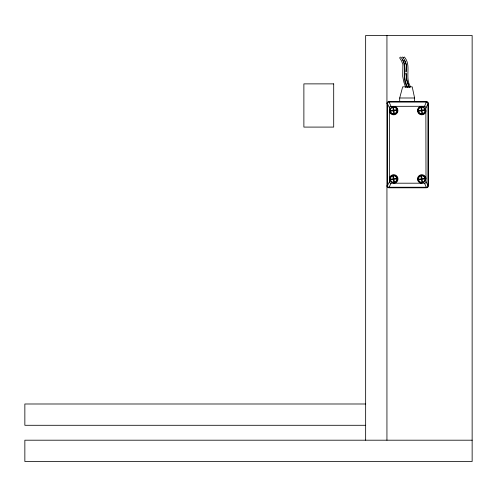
<?xml version="1.0" encoding="UTF-8"?>
<svg xmlns="http://www.w3.org/2000/svg" width="497" height="497" viewBox="0 0 497 497"><rect width="100%" height="100%" fill="white"/><g stroke="black" fill="none" stroke-linecap="round" stroke-linejoin="round"><path stroke-width="0.75" d="M389.455 178.97L389.518 107.383A1.472 1.472 0 0 1 390.561 106.339L424.55 106.283L425.854 107.029L426.004 182.157A1.472 1.472 0 0 1 424.96 183.2L390.561 183.2A1.472 1.472 0 0 1 389.518 182.157L389.455 178.97A4.262 4.262 0 0 1 393.717 174.708A4.262 4.262 0 0 1 397.979 178.97A4.262 4.262 0 0 1 393.717 183.231M405.919 71.947L406.322 65.306L404.664 60.193M406.173 71.848L406.428 64.436L404.061 59.155M387.436 103.693L387.492 103.239A1.634 1.634 0 0 1 388.648 102.084L426.768 102.084A1.634 1.634 0 0 1 427.923 103.239L427.923 186.089A1.634 1.634 0 0 1 426.768 187.245L388.648 187.245A1.634 1.634 0 0 1 387.492 186.089L387.436 103.693L389.462 107.793M399.687 101.531L399.687 97.996L402.669 86.832L412.212 86.832L414.597 97.996L414.597 101.531M424.55 106.283L426.314 102.022M389.108 187.301L390.971 183.25M426.059 107.793L427.985 103.693M387.436 185.636L389.462 181.747M400.849 57L399.625 57.82L401.545 60.889L402.887 64.436L402.694 76.271L403.899 82.241L405.67 87.348M402.663 57L401.433 57.82L403.359 60.889L404.695 64.436L404.508 76.271L405.714 82.241L407.478 87.348M403.166 57.82L404.396 57C411.808 65.585 404.403 77.52 410.597 86.838L409.559 87.224M406.012 87.224L407.049 86.838C401.278 78.222 407.304 67.629 402.247 59.155M407.826 87.224L408.863 86.838L406.583 79.713L405.856 73.214M399.687 97.996L414.597 97.996M365.649 403.993L24.85 403.993L24.85 425.289L365.649 425.289M472.15 440.199L24.85 440.199L24.85 461.502L472.15 461.502L472.144 35.498L365.649 35.498L365.649 440.199M403.191 57.807L403.757 58.677M426.059 181.747L427.985 185.636M389.108 102.022L390.971 106.283M424.55 183.25L426.314 187.301M409.211 87.348L406.875 80.042L406.117 73.183M389.462 111.048L389.542 111.657A4.262 4.262 0 0 0 394.394 114.751A4.262 4.262 0 0 0 397.898 110.185A4.262 4.262 0 0 0 393.655 106.296M386.939 35.498L386.939 440.199M426.035 110.545A4.262 4.262 0 0 1 421.773 114.807A4.262 4.262 0 0 1 417.511 110.545A4.262 4.262 0 0 1 421.773 106.283M421.785 183.244A4.262 4.262 0 0 1 417.53 178.982A4.262 4.262 0 0 1 421.785 174.72A4.262 4.262 0 0 1 426.047 178.982M386.939 185.667A2.131 2.131 0 0 0 389.07 187.798L426.345 187.798A2.131 2.131 0 0 0 428.476 185.667L428.476 103.662A2.131 2.131 0 0 0 426.345 101.531L389.07 101.531A2.131 2.131 0 0 0 386.939 103.662M394.357 113.297L393.736 113.397L393.351 110.819L390.772 111.204L390.673 110.601L393.27 110.21L392.885 107.619L393.487 107.538L393.873 110.117L396.451 109.731L396.538 110.353L393.972 110.738L394.357 113.297M422.469 113.297L421.854 113.397L421.468 110.819L418.884 111.204L418.791 110.601L421.381 110.21L420.996 107.619L421.605 107.538L421.99 110.117L424.568 109.731L424.649 110.353L422.09 110.738L422.469 113.297M394.357 181.883L393.736 181.983L393.351 179.405L390.772 179.79L390.673 179.187L393.27 178.796L392.885 176.205L393.487 176.124L393.873 178.703L396.451 178.317L396.538 178.939L393.972 179.324L394.357 181.883M422.469 181.883L421.854 181.983L421.468 179.405L418.884 179.79L418.791 179.187L421.381 178.796L420.996 176.205L421.605 176.124L421.99 178.703L424.568 178.317L424.649 178.939L422.09 179.324L422.469 181.883M333.698 83.875L303.878 83.875L303.878 127.089L333.698 127.089L333.698 83.875M418.493 110.949L418.48 110.092A3.274 3.274 0 0 1 423.438 107.681A3.274 3.274 0 0 1 423.531 113.198A3.274 3.274 0 0 1 418.493 110.949M417.94 111.03L417.927 110.03A3.827 3.827 0 0 1 423.73 107.203A3.827 3.827 0 0 1 423.842 113.658A3.827 3.827 0 0 1 417.94 111.03M418.493 179.535L418.48 178.678A3.274 3.274 0 0 1 423.438 176.267A3.274 3.274 0 0 1 423.531 181.784A3.274 3.274 0 0 1 418.493 179.535M417.94 179.616L417.927 178.616A3.827 3.827 0 0 1 423.73 175.789A3.827 3.827 0 0 1 423.842 182.244A3.827 3.827 0 0 1 417.94 179.616M390.375 110.949L390.362 110.092A3.274 3.274 0 0 1 395.32 107.681A3.274 3.274 0 0 1 395.413 113.198A3.274 3.274 0 0 1 390.375 110.949M389.828 111.03L389.81 110.03A3.827 3.827 0 0 1 395.612 107.203A3.827 3.827 0 0 1 395.724 113.658A3.827 3.827 0 0 1 389.828 111.03M390.375 179.535L390.362 178.678A3.274 3.274 0 0 1 395.32 176.267A3.274 3.274 0 0 1 395.413 181.784A3.274 3.274 0 0 1 390.375 179.535M389.828 179.616L389.81 178.616A3.827 3.827 0 0 1 395.612 175.789A3.827 3.827 0 0 1 395.724 182.244A3.827 3.827 0 0 1 389.828 179.616"/></g></svg>
